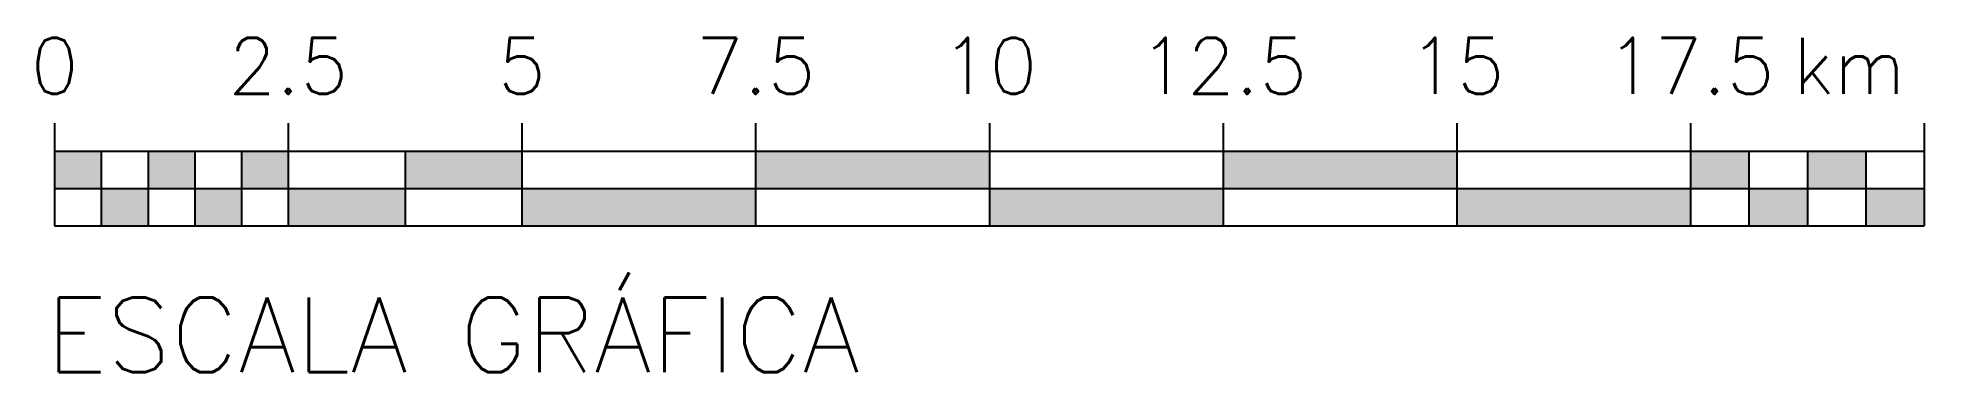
# Model space of a CAD drawing. Header units: millimetres. Extents: x 10375 to 30555, y 11434 to 15009.
import ezdxf
from ezdxf.enums import TextEntityAlignment as Align

# ---------------------------------------------------------------- set-up
doc = ezdxf.new("R2010")
doc.units = ezdxf.units.MM
doc.header["$LTSCALE"] = 0.02
doc.layers.add('1-Escalas_Gráficas', color=1, linetype='Continuous')
doc.styles.add('r60', font='romans.shx')
doc.styles.add('r80', font='romans.shx')

msp = doc.modelspace()

# ---------------------------------------------------------------- hatches: boundary and pattern name
at = {"layer": '1-Escalas_Gráficas'}
h = msp.add_hatch(color=256, dxfattribs=at)
h.paths.add_polyline_path([(11055, 13798), (10555, 13798), (10555, 13398), (11055, 13398)])
h.paths.add_polyline_path([(11555, 13398), (11055, 13398), (11055, 12998), (11555, 12998)])
h.paths.add_polyline_path([(12055, 13798), (11555, 13798), (11555, 13398), (12055, 13398)])
h.paths.add_polyline_path([(12555, 13398), (12055, 13398), (12055, 12998), (12555, 12998)])
h.paths.add_polyline_path([(13055, 13798), (12555, 13798), (12555, 13398), (13055, 13398)])
h.paths.add_polyline_path([(14305, 13398), (13055, 13398), (13055, 12998), (14305, 12998)])
h.paths.add_polyline_path([(15555, 13798), (14305, 13798), (14305, 13398), (15555, 13398)])
h.paths.add_polyline_path([(18055, 13398), (15555, 13398), (15555, 12998), (18055, 12998)])
h.paths.add_polyline_path([(20555, 13798), (18055, 13798), (18055, 13398), (20555, 13398)])
h.paths.add_polyline_path([(23055, 13398), (20555, 13398), (20555, 12998), (23055, 12998)])
h.paths.add_polyline_path([(25555, 13798), (23055, 13798), (23055, 13398), (25555, 13398)])
h.paths.add_polyline_path([(28055, 13398), (25555, 13398), (25555, 12998), (28055, 12998)])
h.paths.add_polyline_path([(28680, 13798), (28055, 13798), (28055, 13398), (28680, 13398)])
h.paths.add_polyline_path([(29305, 13398), (28680, 13398), (28680, 12998), (29305, 12998)])
h.paths.add_polyline_path([(29930, 13798), (29305, 13798), (29305, 13398), (29930, 13398)])
h.paths.add_polyline_path([(30555, 13398), (29930, 13398), (29930, 12998), (30555, 12998)])

# ---------------------------------------------------------------- linework, layer by layer
for p, q in [((10555, 14098), (10555, 13798)), ((13055, 14098), (13055, 12998)), ((15555, 14098), (15555, 12998)), ((18055, 14098), (18055, 12998)), ((20555, 14098), (20555, 12998)), ((23055, 14098), (23055, 12998)), ((25555, 14098), (25555, 12998)), ((28055, 14098), (28055, 12998)), ((30555, 14098), (30555, 12998)), ((10555, 13798), (10555, 12998)), ((10555, 13798), (30555, 13798)), ((11055, 13798), (11055, 12998)), ((11555, 13798), (11555, 12998)), ((12055, 13798), (12055, 12998)), ((12555, 13798), (12555, 12998)), ((14305, 13798), (14305, 12998)), ((28680, 13798), (28680, 12998)), ((29305, 13798), (29305, 12998)), ((29930, 13798), (29930, 12998)), ((10555, 13398), (30555, 13398)), ((10555, 12998), (30555, 12998))]:
    msp.add_line(p, q, dxfattribs=at)

# ---------------------------------------------------------------- texts
at = {"layer": '1-Escalas_Gráficas', "color": 2, "style": 'r60'}
for s, p in [('0', (10555, 14409)), ('2.5', (13055, 14409)), ('5', (15555, 14409)), ('7.5', (18055, 14409)), ('10', (20555, 14409)), ('12.5', (23055, 14409)), ('15', (25555, 14409)), ('17.5', (28055, 14409)), ('km', (29754, 14409))]:
    msp.add_text(s, height=600, dxfattribs=at).set_placement(p, align=Align.CENTER)
at = {"layer": '1-Escalas_Gráficas', "color": 2, "style": 'r80'}
msp.add_text('ESCALA GRÁFICA', height=800, dxfattribs=at).set_placement((10463, 11434))

doc.saveas('drawing.dxf')
